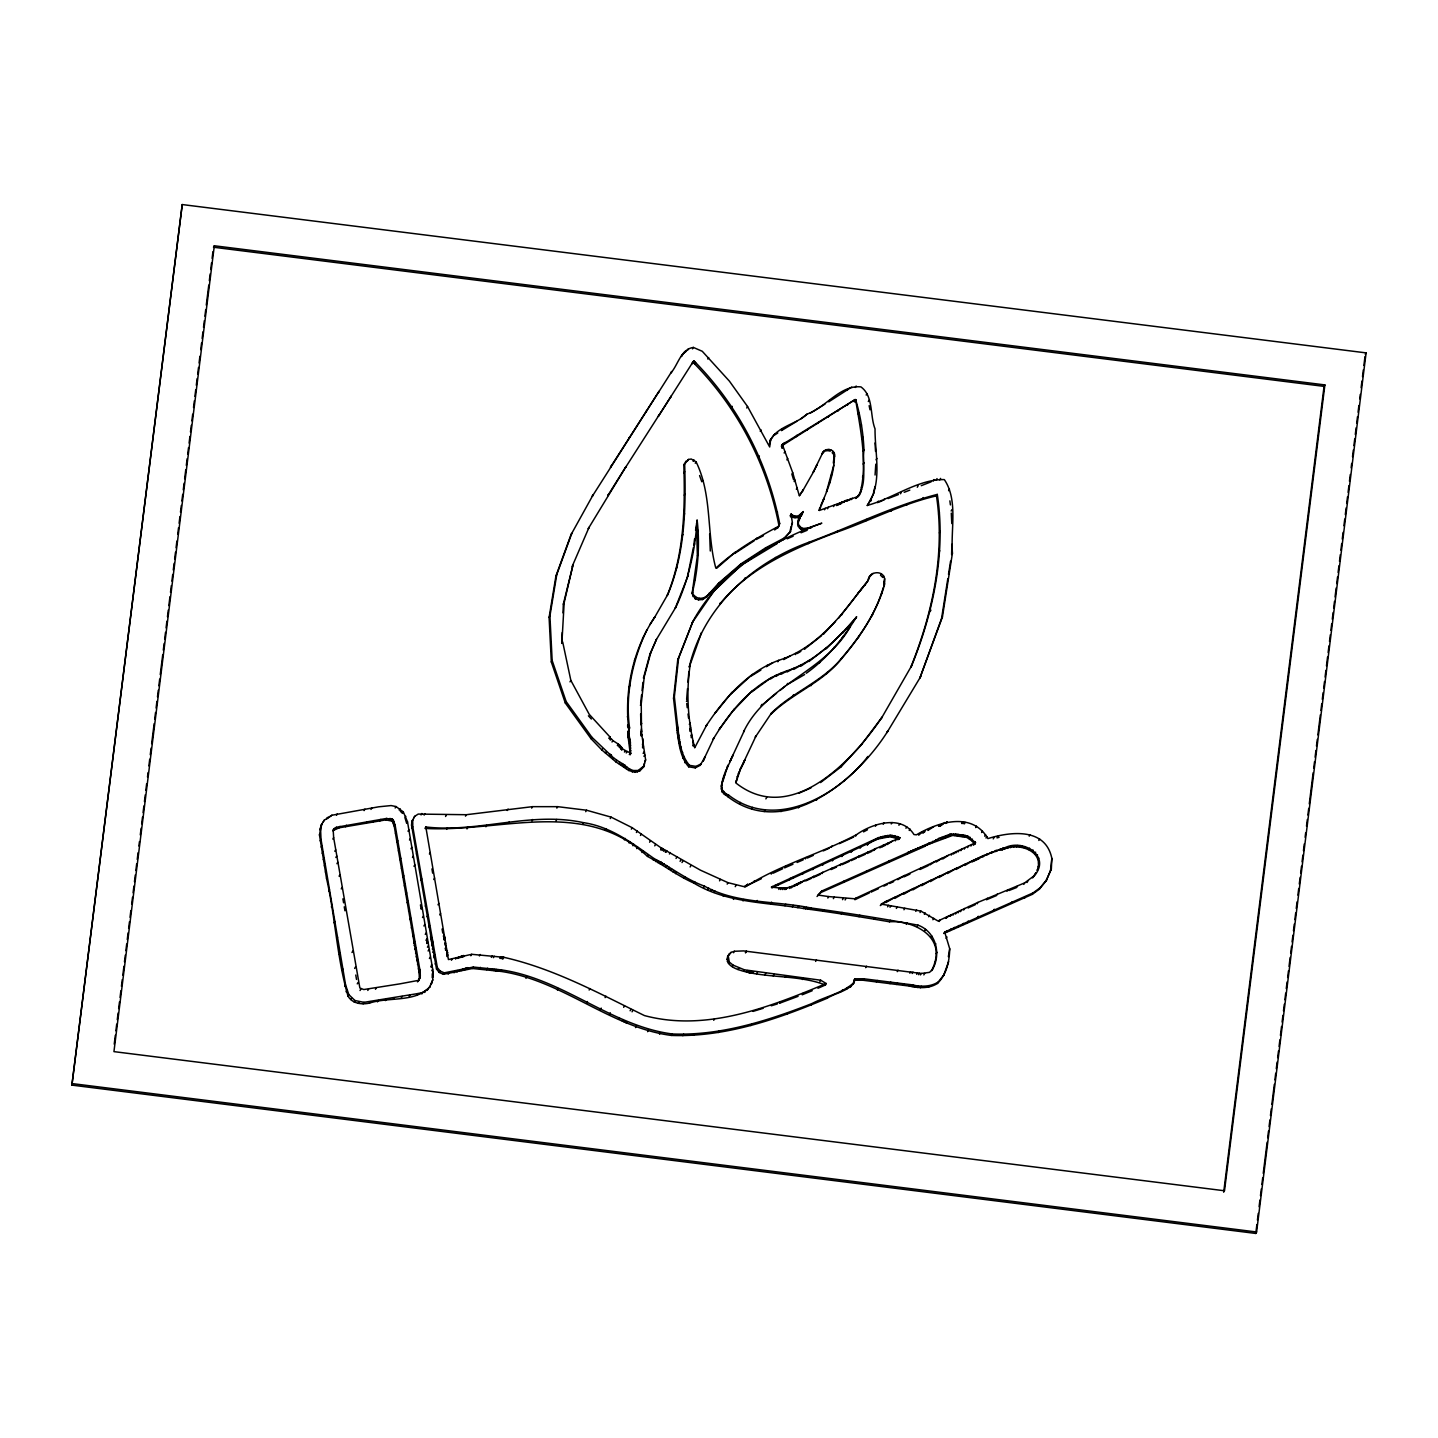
<?xml version="1.0" encoding="UTF-8"?>
<svg xmlns="http://www.w3.org/2000/svg" width="1438" height="1438" viewBox="0 0 1438 1438"><rect width="100%" height="100%" fill="white"/><g stroke="black" fill="none" stroke-linecap="round" stroke-linejoin="round"><path stroke-width="1.5" d="M683.823 464.995L684.65 463.539C686.052 507.524 685.045 552.839 667.987 594.11L667.16 595.566C684.218 554.277 685.207 508.98 683.823 464.995L688.389 459.459L691.283 459.028L696.064 461.796C712.493 495.319 706.346 533.372 715.836 568.154C734.459 550.88 756.442 538.1 778.695 526.236L779.666 523.504C767.838 463.018 738.719 406.702 695.597 362.574L693.799 360.92L693.08 361.801L658.298 416.409L671.276 396.043L670.432 397.499M703.775 759.983L702.948 761.421L705.105 756.873L700.126 765.358L695.255 767.856L688.694 766.814C679.311 756.064 678.466 740.3 676.687 726.478L673.541 698.293L677.747 659.79L692.882 621.45C719.827 571.587 770.139 542 821.817 523.18L808.21 527.962L807.383 529.418C798.108 533.714 794.585 519.945 801.703 514.84L800.876 516.296L803.321 511.569L798.126 516.17L793.92 515.972L791.062 514.157L792.392 522.821L790.541 531.467L783.422 539.484L764.89 549.244L740.318 565.206L718.335 584.152L706.543 597.094L702.517 599.556L698.562 599.808L695.255 598.783L692.109 593.588L697.376 555.841L696.513 523.45M692.109 593.588C698.167 569.825 699.947 544.373 697.106 519.891C695.273 549.891 688.712 579.568 676.004 606.908L675.177 608.364L688.46 574.751M629.538 727.682L628.622 732.841L630.383 742.188L630.383 754.734L627.795 734.297L629.538 727.682C624.991 694.896 632.594 659.629 646.956 629.79M937.288 494.402C946.096 552.48 933.424 611.815 911.674 665.686L910.829 667.142C932.597 613.271 945.251 553.936 936.462 495.858L937.288 494.402C893.124 505.781 851.763 526.524 808.983 542.252C752.469 562.528 703.02 607.249 689.215 667.232L701.42 632.882L700.594 634.338M951.884 544.301L951.614 554.583L952.441 553.127C950.518 529.705 958.265 499.921 944.317 479.591C917.857 479.142 892.998 498.519 867.168 505.457C883.004 483.905 874.771 453.671 875.041 428.866C869.774 415.672 873.711 396.187 860.931 386.894C840.313 384.719 825.574 407.709 807.131 414.072C796.418 424.731 772.386 427.248 769.384 444.414M884.658 578.777L883.795 585.805L884.658 578.777C883.184 570.023 869.595 571.192 868.318 579.46L869.99 575.973M562.258 632.504L561.863 643.415L564.163 602.702L572.971 565.026L563.337 604.158L562.995 612.894M944.101 933.37L1032.25 894.364L1039.261 889.259L1046.073 880.955L1050.513 870.511L1051.843 858.378C1045.516 827.461 1010.716 831.506 987.924 838.588C972.052 811.23 938.079 822.015 916.437 834.813L913.957 834.543C901.608 814.447 872.147 823.399 856.473 834.687C820.415 853.812 778.749 865.299 744.812 887.21M1046.073 880.955L1051.34 869.055L1051.843 858.378M321.016 825.34L324.179 820.253L331.908 815.238L378.697 806.808L391.1 805.568L395.989 806.538L403.323 811.913L407.511 821.853L432.694 969.23L432.766 979.871L429.333 987.726L430.16 986.27C416.103 1002.987 388.799 996.588 369.476 1003.095C361.783 1004.803 352.256 1003.634 348.032 996.121C336.869 958.014 335.378 917.12 326.516 878.348L319.452 834.903L321.842 823.884L319.721 829.744M427.23 990.369L428.075 988.913L422.7 992.49L417.991 993.55L363.976 1002.34L354.952 1000.524L348.859 994.665L345.587 984.958L321.016 839.397L320.548 828.288M860.805 492.299L859.96 493.755C868.121 463.288 860.122 428.039 855.628 399.638C860.535 415.942 863.267 432.892 863.968 449.914C861.811 465.265 868.3 486.763 855.682 498.465L859.726 494.402L858.899 495.858M628.712 729.138C624.254 690.995 632.936 649.275 654.811 617.046L649.922 624.577M875.077 475.025L875.796 464.186M1037.948 869.037L1037.122 870.493C1044.959 850.811 1018.05 842.129 1003.742 849.355L1004.569 847.899C1023.784 838.048 1053.281 857.066 1032.484 877.863L1036.025 872.722L1035.198 874.178M935.329 961.986L931.734 970.65C941.782 954.958 936.282 931.77 918.019 925.155C882.465 918.648 846.748 912.932 810.942 907.971C775.37 900.601 737.029 904.178 704.458 886.15C686.178 879.571 671.097 867.402 654.11 858.594C632.414 843.261 610.683 826.58 583.451 822.662C530.766 811.032 478.692 833.069 425.828 826.976L448.422 959.559L471.7 954.311L503.857 957.313C553.792 968.583 598.873 993.245 644.44 1015.57C706.22 1032.142 769.528 1007.139 826.221 983.538L820.685 980.213L744.417 969.823L733.074 965.132L729.264 962.022L728.203 955.713C723.368 966.839 740.552 970.542 748.569 972.501C773.914 977.876 801.523 975.665 825.394 984.994L826.221 983.538M686.645 699.299L687.508 688.604M688.011 682.187L688.874 671.51M838.534 618.268L867.743 581.06L858.612 592.438C837.959 620.605 813.135 649.527 778.677 660.33C747.293 672.031 724.177 698.544 706.166 725.866L707.011 724.41L694.698 747.814C687.867 721.085 686.052 693.116 690.042 665.776M948.343 956.665L949.709 948.756L944.676 932.04L1033.077 892.908L1040.087 887.803L1046.9 879.499M745.639 885.754L743.644 886.581L727.988 882.662L700.396 870.152L660.851 847.701L632.181 827.695L611.06 817.108L586.542 810.223L557.674 806.664L532.491 806.664L466.307 814.717L418.206 814.07L414.719 816.317L411.879 821.458L411.556 825.178L436.505 968.996L439.255 972.465L443.389 974.299L472.491 968.511L500.658 971.369C562.312 980.159 610.341 1027.541 671.42 1035.432C725.489 1037.337 777.85 1019.057 827.012 998.314C835.442 993.047 846.694 991.411 853.363 983.79L854.028 980.267L862.746 980.213L909.337 986.055C918.738 988.104 928.858 988.931 937.396 983.466C946.725 974.497 949.44 961.195 949.709 948.756M944.299 974.317L938.241 982.01C929.685 987.475 919.565 986.648 910.164 984.599L863.573 978.757L854.855 978.811L854.208 982.334C842.83 993.137 825.664 996.354 811.913 1003.58C767.479 1020.89 720.474 1035.899 672.247 1033.976C611.222 1026.013 563.103 978.757 501.485 969.913L473.336 967.055L444.234 972.843L440.082 971.01L437.332 967.54L412.76 826.652L412.724 820.002L411.879 821.458M333.904 828.701L332.735 830.697L339.152 827.803L385.779 819.894L392.25 821.152L394.246 826.257L419.267 972.663L419.393 978.739L418.027 981.435L420.22 977.283L420.094 971.207L395.073 824.801L393.077 819.696L386.606 818.438L336.33 827.281L333.221 830.445L333.652 837.617L359.86 988.014L363.778 989.542L399.872 983.862L418.296 980.41L420.22 977.283M700.126 765.358L700.971 763.902L696.082 766.4L689.521 765.358C680.138 754.608 679.293 738.844 677.514 725.022L674.368 696.837L678.574 658.334L692.882 621.45M833.339 463.072L834.382 453.581C832.44 447.721 823.579 448.404 821.925 454.156L823.525 451.586M820.792 505.403C828.198 489.226 834.957 471.574 834.382 453.581M640.647 703.218L641.582 694.842M642.049 690.671L642.984 682.313M611.276 465.876L610.449 467.332L659.125 391.226L592.294 496.29L593.121 494.834L570.958 534.828L555.931 576.009L549.1 617.423L551.329 661.983L565.314 703.02L591.09 738.755L601.893 750.007L615.877 761.87L628.783 770.498L635.039 772.314L639.838 770.822L643.595 766.993L645.626 759.893L641.528 732.895L641.24 703.847L644.278 676.669L650.749 652.744L656.483 639.281L649.922 654.2L643.451 678.125L644.278 676.669M641.546 732.823L640.701 734.351L641.528 728.904M694.572 538.908L693.817 545.397L694.662 543.941M71.9 1085.115L182.231 204.555L1366.1 352.885L1256.596 1231.989L1255.769 1233.445L71.9 1085.115L182.231 204.555M114.231 1044.168L115.328 1035.27M115.885 1030.812L116.712 1024.144M117.269 1019.686L118.114 1012.999M118.653 1008.559L119.498 1001.873M120.055 997.415L120.882 990.746M121.439 986.288L122.266 979.62M122.823 975.162L123.938 966.264M124.477 961.806L125.322 955.12M125.861 950.68L126.706 943.993M127.263 939.535L128.09 932.867M128.647 928.409L129.474 921.74M130.031 917.282L130.858 910.596M131.685 903.927L132.53 897.24M133.087 892.8L133.914 886.114M134.471 881.674L135.298 874.987M135.855 870.529L136.682 863.861M137.239 859.403L138.066 852.734M138.893 846.047L139.45 841.59M140.295 834.921L141.122 828.234M141.679 823.794L142.506 817.108M143.063 812.65L143.89 805.981M144.447 801.523L145.274 794.855M145.831 790.397L146.658 783.71M147.503 777.041L148.06 772.583M148.887 765.915L149.714 759.228M150.271 754.77L151.098 748.102M151.655 743.644L154.154 723.62M154.711 719.162L155.538 712.475M156.095 708.035L156.922 701.349M157.479 696.891L158.306 690.222M158.863 685.764L159.69 679.096M160.247 674.638L162.746 654.596M163.303 650.156L164.13 643.469M164.687 639.029L165.514 632.343M166.071 627.885L166.898 621.216M167.455 616.758L168.3 610.089M168.839 605.632L169.954 596.716M170.511 592.276L171.338 585.59M171.895 581.15L172.722 574.463M173.279 570.005L174.124 563.337M174.663 558.879L175.508 552.21M176.065 547.752L176.892 541.065M177.719 534.397L178.546 527.71M179.103 523.27L179.93 516.584M180.487 512.126L181.332 505.457M181.871 500.999L182.716 494.33M183.273 489.873L184.1 483.186M184.657 478.746L185.754 469.831M186.311 465.391L187.156 458.704M187.695 454.246L188.54 447.578M189.097 443.12L189.924 436.451M190.481 431.993L191.308 425.324M191.865 420.867L192.692 414.18M193.519 407.511L194.364 400.825M194.903 396.385L195.748 389.698M196.305 385.24L197.132 378.571M197.689 374.114L198.516 367.445M199.073 362.987L199.9 356.3M200.727 349.632L201.572 342.945M202.129 338.505L202.956 331.819M203.513 327.361L204.34 320.692M204.897 316.234L205.724 309.565M206.281 305.108L208.78 285.066M209.337 280.626L210.164 273.939M210.721 269.481L211.548 262.812M212.105 258.355L212.932 251.686M214.316 245.772L113.944 1051.627L1224.511 1190.772L1324.883 384.917L214.316 245.772L213.489 247.228L1324.056 386.373L1324.883 384.917M1223.684 1192.228L1324.056 386.373M1255.769 1233.445L1256.884 1224.547M1257.441 1220.089L1258.268 1213.42M1259.095 1206.734L1259.922 1200.065M1260.479 1195.607L1261.324 1188.938M1261.863 1184.481L1262.708 1177.812M1263.247 1173.354L1267.13 1142.203M1267.687 1137.746L1268.514 1131.077M1269.071 1126.619L1269.916 1119.95M1270.455 1115.493L1271.3 1108.824M1271.857 1104.366L1274.338 1084.342M1274.895 1079.884L1275.722 1073.215M1276.279 1068.758L1277.124 1062.071M1277.663 1057.631L1278.508 1050.944M1279.065 1046.505L1279.892 1039.818M1280.449 1035.378L1281.546 1026.462M1282.103 1022.023L1282.93 1015.336M1283.487 1010.896L1284.332 1004.209M1284.871 999.77L1285.716 993.083M1286.255 988.643L1287.1 981.956M1287.657 977.498L1288.484 970.83M1289.041 966.372L1290.138 957.474M1290.695 953.035L1291.54 946.348M1292.079 941.89L1292.924 935.221M1293.463 930.763L1294.308 924.095M1294.865 919.637L1295.692 912.968M1296.249 908.51L1297.076 901.842M1297.903 895.155L1298.73 888.486M1299.287 884.028L1300.132 877.36M1300.671 872.902L1301.516 866.233M1302.073 861.775L1302.9 855.107M1303.457 850.649L1304.284 843.98M1305.111 837.293L1305.668 832.836M1306.495 826.167L1307.34 819.498M1307.879 815.04L1308.724 808.372M1309.281 803.914L1313.146 772.745M1313.703 768.305L1314.548 761.619M1315.087 757.179L1315.932 750.492M1316.471 746.052L1317.316 739.366M1317.873 734.926L1320.354 714.884M1320.911 710.444L1321.756 703.757M1322.295 699.317L1323.14 692.631M1323.679 688.173L1324.524 681.504M1325.081 677.046L1325.908 670.378M1326.465 665.92L1327.562 657.022M1328.119 652.564L1328.946 645.896M1329.503 641.438L1330.348 634.769M1330.887 630.311L1331.732 623.643M1332.289 619.185L1333.116 612.516M1333.673 608.058L1334.5 601.39M1335.057 596.932L1336.154 588.034M1336.711 583.576L1337.556 576.908M1338.095 572.45L1338.94 565.781M1339.497 561.323L1340.324 554.655M1340.881 550.197L1341.708 543.51M1342.265 539.07L1343.092 532.384M1343.919 525.715L1344.764 519.028M1345.303 514.588L1346.148 507.902M1346.687 503.462L1347.532 496.775M1348.089 492.335L1348.916 485.649M1349.473 481.209L1350.3 474.522M1351.127 467.853L1351.684 463.396M1352.511 456.727L1353.356 450.04M1353.895 445.6L1354.74 438.914M1355.297 434.474L1356.124 427.787M1356.681 423.329L1357.508 416.661M1358.065 412.203L1358.892 405.534M1359.719 398.847L1360.276 394.407M1361.103 387.721L1361.948 381.052M1362.505 376.594L1363.332 369.926M1363.889 365.468L1364.986 356.57M770.75 438.932L769.69 446.984L747.544 406.523L729.426 381.16L702.265 351.285L693.35 347.421C680.821 349.308 678.089 364.731 670.917 372.945L671.762 371.489L658.298 392.682M797.605 524.115L800.175 517.572L799.348 519.028M952.441 553.127L942.429 616.974L919.907 678.017L941.584 618.43L947.804 578.795M948.505 574.391L950.572 561.179M644.422 765.537L638.22 770.48L633.08 770.534L629.628 769.042L613.559 757.862L591.917 737.299L566.141 701.564L552.156 660.527L549.927 615.967L556.776 574.553L571.785 533.372L570.958 534.828M873.531 492.245L875.059 486.565M934.502 963.442C944.083 935.725 912.788 920.122 889.457 921.776C860.859 916.869 832.189 912.303 803.411 908.492C766.256 902.147 727.071 903.244 693.853 883.076C677.424 875.796 663.242 864.849 647.495 856.401C584.547 797.425 500.136 832.62 424.983 828.432L425.828 826.976M827.281 490.358L826.455 491.814L833.788 465.193M687.634 576.207L693.386 547.59M643.595 766.993L644.386 763.219M789.714 532.923L791.098 526.434M920.733 676.561L886.922 732.625L887.767 731.169C855.52 782.685 779.63 844.304 722.146 791.907C719.665 780.726 726.891 769.15 731.241 759.102M721.049 786.155L728.131 765.088L727.304 766.544M820.541 782.578L840.96 766.921L861.146 745.082L882.087 717.131C852.572 760.972 790.864 826.508 735.825 782.919L740.624 768.611L737.083 777.347L737.91 775.891M884.622 584.349C877.018 611.941 860.517 635.973 842.183 657.543C822.949 681.504 793.129 691.714 771.577 712.924L770.75 714.38C792.284 693.17 822.123 682.96 841.338 658.999C859.277 637.861 875.526 614.457 883.274 587.549M818.977 510.382L819.948 507.308M943.472 975.773L948.631 961.663M775.388 528.447L774.561 529.903L777.868 527.692L779.666 523.504M867.402 505.529L873.998 492.892M704.135 758.707L713.985 737.892L713.14 739.348C730.558 710.138 754.573 681.594 787.808 670.575C815.975 660.869 837.725 638.849 856.671 616.704C843.369 638.274 827.03 658.442 806.287 673.254M572.144 566.482L589.077 527.279L588.232 528.735L626.033 466.523L607.681 495.786L608.508 494.33M743.482 762.751L744.866 760.001L739.797 770.067M742.08 765.879L741.037 767.982L744.309 761.295M730.612 760.127L744.417 730.396L743.572 731.852C766.22 683.985 825.088 672.463 850.415 626.339L849.57 627.795M730.414 760.558L729.821 761.745L732.985 755.202L731.115 758.994M744.021 761.457L756.118 735.735L755.274 737.191L771.577 712.924M822.752 452.7L813.243 472.293L817.305 464.312L816.478 465.768M866.898 582.516L869.163 578.004M782.452 444.342L781.445 446.05L855.322 399.476L782.326 444.504L792.715 472.689L799.294 495.715L803.393 489.657L799.492 495.661M814.088 470.855L802.566 491.113M655.656 640.737L676.004 606.908M323.352 821.709L324.179 820.253M327.54 817.377L326.696 818.833L331.908 815.238M319.452 834.903L320.297 833.447M320.189 840.853L321.016 839.397M336.492 815.31L337.319 813.854M321.195 847.108L322.022 845.652M333.76 829.582L334.605 828.126M335.503 828.737L336.33 827.281M322.238 853.363L323.065 851.907M332.825 839.073L333.652 837.617M339.152 827.803L339.979 826.347M323.298 859.6L324.125 858.162M345.533 826.706L346.378 825.25M324.377 865.856L325.204 864.4M334.82 851.26L335.647 849.804M325.437 872.093L326.282 870.637M335.881 857.479L336.708 856.023M364.084 810.619L364.91 809.163M326.516 878.348L327.343 876.892M336.941 863.699L337.768 862.243M370.968 809.432L371.813 807.976M366.223 823.183L367.067 821.727M328.655 891.021L329.482 889.565M339.08 876.209L339.925 874.771M373.125 822.015L373.97 820.559M341.237 888.918L342.064 887.462M379.974 820.846L380.818 819.39M331.351 906.929L332.178 905.473M385.779 819.894L386.606 818.438M395.162 807.994L395.989 806.538M389.195 819.804L390.022 818.348M390.884 820.145L391.711 818.689M391.603 820.523L392.448 819.067M334.029 922.819L334.874 921.363M392.25 821.152L393.077 819.696M399.225 810.115L400.052 808.659M393.185 822.824L394.012 821.368M394.246 826.257L395.073 824.801M403.323 811.913L402.496 813.369L400.321 811.212M395.45 833.375L396.295 831.919M405.804 816.317L404.977 817.773L406.666 823.309L407.511 821.853M336.726 938.726L337.553 937.27M396.924 842.129L397.751 840.673M628.783 438.59L629.61 437.134M413.892 817.773L414.719 816.317M645.734 412.239L646.561 410.783M408.033 831.254L408.859 829.798M411.556 825.178L412.382 823.722M398.416 850.901L399.243 849.445M339.404 954.616L340.231 953.16M411.933 828.108L412.76 826.652M555.931 576.009L556.776 574.553M682.151 355.078L681.324 356.534L684.919 351.501M421.046 814.933L421.891 813.477M687.724 350.099L688.568 348.643M409.506 840.026L410.333 838.57M424.12 815.094L424.965 813.638M399.908 859.672L400.753 858.216M692.505 348.877L693.35 347.421M410.98 848.779L411.825 847.324M351.986 952.513L352.813 951.057M342.082 970.524L342.909 969.068M401.418 868.426L402.245 866.97M693.799 360.92L691.804 363.922L692.972 362.376L694.752 364.03C737.892 408.158 767.011 464.474 778.839 524.96M693.458 362.789L694.284 361.333M549.1 617.423L549.927 615.967M694.051 363.347L694.878 361.891M412.49 857.533L413.317 856.077M694.752 364.03L695.597 362.574M402.91 877.162L403.736 875.706M416.427 853.992L417.254 852.536M354.665 968.421L355.492 966.965M344.743 986.414L345.587 984.958M563.337 604.158L564.163 602.702M413.982 866.287L414.809 864.831M404.366 885.898L405.21 884.442M445.564 816.496L446.391 815.04M346.055 991.753L346.882 990.297M707.838 359.051L708.664 357.595M405.768 894.31L406.612 892.854M348.032 996.121L348.859 994.665M429.405 853.992L430.25 852.536M357.253 983.862L358.08 982.406M446.625 829.331L447.452 827.875M350.71 999.536L351.555 998.08M407.17 902.722L407.997 901.267M420.885 880.236L421.711 878.78M360.021 990.53L360.848 989.074M354.125 1001.98L354.952 1000.524M408.554 911.153L409.381 909.697M551.329 661.983L552.156 660.527M358.26 1003.4L359.087 1001.944M465.481 816.173L466.307 814.717M367.804 990.458L368.631 989.002M409.938 919.583L410.765 918.127M433.755 879.535L434.582 878.079M363.131 1003.796L363.976 1002.34M421.963 907.648L421.136 909.104L420.453 904.879M375.462 989.29L376.289 987.834M466.991 828.917L467.817 827.461M411.304 928.013L412.131 926.557M369.476 1003.095L370.303 1001.639M425.253 906.21L426.079 904.754M422.52 917.534L423.347 916.078M412.688 936.462L413.515 935.006M377.439 1001.891L378.266 1000.435M685.207 462.551L686.052 461.095M427.014 916.743L427.841 915.287M687.544 460.915L688.389 459.459M413.713 942.663L414.539 941.207L413.731 942.717M423.904 925.964L424.731 924.526M683.805 473.102L684.65 471.646M414.234 945.629L415.061 944.173M437.997 904.808L438.824 903.352M385.402 1000.596L386.229 999.14M693.152 461.328L693.979 459.872M414.881 949.404L415.726 947.948M428.722 926.845L429.549 925.389M485.918 826.76L486.745 825.304M425.271 934.412L426.115 932.956M570.005 681.846L570.85 680.408L562.689 641.959M415.546 953.16L416.373 951.704M695.237 463.252L696.064 461.796M439.704 914.892L440.531 913.436M416.193 956.935L417.02 955.479M426.205 940.093L427.05 938.637L426.313 940.542M427.158 939.212L426.798 943.472L427.625 942.016M393.347 999.266L394.174 997.81M731.349 407.799L732.176 406.343M416.858 960.692L417.685 959.236M430.429 936.929L431.256 935.473M430.753 938.726L431.58 937.27M565.314 703.02L566.141 701.564M684.29 495.229L685.117 493.773M417.505 964.449L418.332 962.993M431.076 940.11L431.903 938.655M427.446 947.229L428.29 945.773M431.4 941.441L432.227 939.985M431.526 941.926L432.353 940.47M431.634 942.375L432.478 940.919M431.742 942.807L432.586 941.351M507.237 810.493L508.063 809.037M431.867 943.777L432.712 942.321M401.292 997.864L402.119 996.408M428.111 950.985L428.937 949.529M418.314 969.05L419.141 967.594M431.975 944.838L432.802 943.382M432.065 945.952L432.892 944.496M418.817 970.65L419.644 969.194M419.069 971.657L419.896 970.201M432.335 949.008L433.162 947.552M419.267 972.663L420.094 971.207M419.411 973.778L420.238 972.322M419.501 974.982L420.327 973.526M429.423 958.517L430.25 957.061M432.91 952.441L433.737 950.985M702.607 480.274L701.78 481.73L699.587 475.565M419.554 976.294L420.381 974.838M419.554 977.139L420.399 975.683M443.317 936.192L444.144 934.736M409.219 996.444L410.046 994.988M417.469 981.866L418.44 980.339M683.787 515.199L684.632 513.743M418.566 980.752L419.411 979.296M444.378 935.761L444.126 939.517L444.953 938.061M508.495 823.255L509.34 821.799M443.821 938.313L444.648 936.857M746.717 407.979L747.544 406.523M434.06 956.018L434.905 954.562M443.983 938.924L444.809 937.468M434.222 956.899L435.049 955.443M434.258 957.564L435.085 956.108M444.324 940.308L445.151 938.852M434.348 958.265L435.175 956.809M431.562 964.574L431.094 967.181L431.921 965.725M444.719 943.508L445.546 942.052M444.827 944.928L445.654 943.472M417.146 995.006L417.991 993.55M435.121 964.107L435.948 962.651M445.816 945.395L445.582 950.284L446.427 948.828M431.867 970.668L432.694 969.23M445.223 948.667L446.05 947.211M432.928 970.992L432.317 977.786L433.162 976.33M682.097 535.889L682.924 534.433M432.245 974.227L433.072 972.771M421.855 993.946L422.7 992.49M432.317 976.007L433.144 974.551M436.505 968.996L437.332 967.54M447.326 950.554L447.056 956.558L447.901 954.778M424.731 992.472L425.558 991.034M447.02 954.005L447.847 952.549M432.766 979.871L430.915 984.67L431.76 983.215M531.665 808.12L532.491 806.664M439.255 972.465L440.082 971.01M696.765 524.385L695.561 530.263L696.387 528.807M443.389 974.299L444.234 972.843M451.424 960.26L452.251 958.804M531.952 820.918L532.797 819.462M676.381 568.459L677.226 567.003M697.466 531.898L698.311 530.442M455.576 959.074L456.403 957.618M448.207 974.173L449.033 972.717M458.596 956.935L457.751 958.391L459.028 957.996M760.253 431.346L761.079 429.89M460.07 957.672L460.897 956.216M642.516 638.544L643.343 637.088M461.113 957.366L461.94 955.91M461.364 957.277L462.263 955.803M461.814 957.151L462.659 955.695M463.701 955.407L462.874 956.863L463.827 956.594M454.066 972.807L454.893 971.351M634.446 660.419L635.272 658.964M457.014 971.998L457.859 970.542M591.09 738.755L591.917 737.299M459.351 971.297L460.178 969.841M697.376 555.841L698.203 554.385M461.652 970.596L462.479 969.14M462.82 970.237L463.665 968.781M470.855 955.749L471.7 954.311M463.827 969.931L464.654 968.475M464.816 969.625L465.642 968.169M556.848 808.12L557.674 806.664M465.337 969.464L466.164 968.026M466.218 969.23L467.044 967.774M758.563 457.464L759.39 456.008M466.829 969.05L467.674 967.594M629.125 686.897L629.952 685.441M769.923 440.388L774.938 433.881M649.922 654.2L650.749 652.744M555.913 820.9L556.74 819.444M479.411 955.946L480.238 954.49M472.491 968.511L473.336 967.055M694.554 580.179L695.381 578.723M782.308 429.153L781.481 430.609L796.76 421.334M601.893 750.007L602.72 748.569M608.993 738.287L609.82 736.831L589.238 714.344L570.85 680.408M609.46 738.79L609.82 736.831M479.501 968.799L480.328 967.343M610.341 740.103L610.287 737.335M693.026 596.59L692.936 592.132M605.47 753.135L606.297 751.679M612.013 742.008L612.84 740.552L611.168 738.647M781.481 446.427L783.045 443.821M627.327 716.897L628.154 715.441M782.38 445.277L782.074 448.225L782.901 446.769M782.703 444.899L783.548 443.443M695.255 598.783L696.1 597.327L693.871 595.134M781.661 447.128L782.488 445.672M783.386 444.45L784.213 442.994M781.823 447.613L782.667 446.157M784.231 443.911L785.076 442.455M491.347 957.384L492.191 955.928M493.378 957.654L494.205 956.198M486.727 969.661L487.554 968.205M609.173 755.525L610 754.069M698.562 599.808L699.389 598.352L703.344 598.1L707.37 595.638L719.162 582.696L741.145 563.75L765.735 547.788L784.249 538.028L790.541 531.467M610.215 756.19L611.042 754.734M627.507 725.992L628.334 724.536M610.485 756.514L611.312 755.058M610.683 756.765L611.527 755.31M618.196 744.039L617.369 745.495L618.34 744.111L612.84 740.552M784.141 452.988L784.968 451.532M627.849 727.233L628.676 725.777M640.413 705.303L641.24 703.847M489.801 970.093L490.646 968.637M807.131 414.072L800.571 419.015M618.052 745.909L618.34 744.111M628.442 728.383L629.269 726.927M702.517 599.556L703.344 598.1M628.568 729.947L629.395 728.491M796.023 436.775L796.85 435.319M619.131 746.897L619.958 745.441L618.879 744.453M628.37 730.846L629.197 729.39M491.922 970.38L492.749 968.924M628.1 731.96L629.035 730.037M612.732 759.318L613.559 757.862M619.472 747.311L619.958 745.441M627.885 732.967L628.819 730.971M627.795 733.632L628.64 732.176M499.885 958.409L500.712 956.953M627.795 734.297L628.622 732.841M620.191 748.173L621.018 746.717M627.831 734.89L628.676 733.434M706.543 597.094L707.37 595.638M500.604 958.481L501.431 957.025M627.903 735.555L628.694 733.757M627.921 735.932L628.748 734.476M708.431 594.685L709.401 593.013M494.043 970.65L494.87 969.194M620.785 748.874L621.611 747.418L620.317 745.855M501.556 958.589L502.383 957.133M620.964 749.108L621.611 747.418M627.993 736.633L628.819 735.178M585.715 811.679L586.542 810.223M628.154 737.335L628.981 735.879M786.892 459.872L787.736 458.416M502.329 958.661L503.39 957.241M628.388 738.018L629.215 736.562M495.661 970.83L496.505 969.374M502.797 958.733L503.624 957.277M621.773 750.241L621.791 747.652M503.03 958.769L503.857 957.313M716.645 568.28L735.429 552.048M615.877 761.87L616.722 760.414M497.171 970.992L497.997 969.536M692.055 622.906L715.297 589.095M718.335 584.152L719.162 582.696M629.161 740.696L629.988 739.24M807.203 429.98L808.048 428.524M498.68 971.153L499.507 969.697M582.624 824.118L583.451 822.662M499.274 971.225L500.118 969.769M624.452 752.038L625.278 750.582L631.228 753.278M629.556 743.644L630.383 742.188M500.065 971.297L500.891 969.841M641.743 723.35L640.917 724.806L640.647 713.967M677.747 659.79L678.574 658.334M500.658 971.369L501.485 969.913M619.095 763.668L619.922 762.23M626.231 752.937L627.058 751.481M629.736 746.897L630.581 745.441M621.144 764.71L621.971 763.254M629.862 749.486L630.689 748.03M829.546 400.357L828.719 401.813L851.727 387.038M630.06 752.056L630.887 750.6M641.114 732.499L641.959 731.043M622.582 765.501L623.409 764.045M817.863 423.491L818.707 422.035M629.323 754.626L630.15 753.17M623.697 766.328L624.523 764.872M642.049 734.602L641.222 736.058L640.701 734.351M624.056 766.724L624.901 765.268M624.236 766.885L625.063 765.429M624.523 767.155L625.242 765.609M792.715 472.689L791.871 474.145L793.578 479.699M624.811 767.425L625.512 765.861M740.318 565.206L741.145 563.75M756.873 538.082L756.029 539.538L763.452 535.691M642.894 738.826L642.606 747.886L643.433 746.43M720.456 602.828L719.629 604.284C749.432 567.399 793.758 548.471 836.97 532.114C870.26 520.502 902.039 503.803 936.462 495.858M626.105 768.557L626.932 767.101M744.273 562.438L714.47 590.551M828.072 417.236L828.899 415.78M642.444 744.345L643.271 742.889M628.783 770.498L629.628 769.042M794.153 481.568L794.98 480.112M776.682 513.636L777.509 512.18M847.126 390.399L847.971 388.943M673.541 698.293L674.368 696.837M837.869 411.214L838.696 409.758M632.253 771.99L633.08 770.534M643.163 753.422L643.99 751.966M744.237 579.37L745.064 577.914M643.954 756.352L644.781 754.896M796.346 489.226L797.173 487.77M635.039 772.314L635.866 770.858M855.34 387.469L856.167 386.013M610.233 818.564L611.06 817.108M637.394 771.936L638.22 770.48M764.89 549.244L765.735 547.788M847.324 405.354L848.15 403.898M605.146 830.355L605.991 828.899M777.868 527.692L778.695 526.236M644.799 761.349L645.626 759.893M639.838 770.822L640.665 769.366M822.698 453.042L824.495 450.687M825.61 450.004L823.668 452.143M853.561 401.49L854.783 399.782M826.023 451.029L826.85 449.573M854.927 401.454L855.628 399.638M855.053 401.849L855.808 400.177M525.931 978.307L526.775 976.851M791.313 515.343L790.487 516.799L791.062 514.157M827.335 450.849L828.162 449.393M855.107 402.065L855.88 400.393M790.235 515.613L791.349 514.085M828.683 450.939L829.51 449.483M803.213 512.09L797.299 517.626L793.075 517.428L791.673 516.655L792.5 515.199M686.465 701.438L687.292 699.982M829.996 451.334L830.822 449.878M793.075 517.428L793.92 515.972M779.234 542.306L780.061 540.85M791.565 524.277L792.392 522.821M794.998 517.878L795.825 516.422M832.171 452.826L832.997 451.37M676.687 726.478L677.514 725.022M783.422 539.484L784.249 538.028M866.179 395.055L867.006 393.599M832.979 453.851L833.806 452.395M676.974 728.491L677.801 727.035M797.299 517.626L798.126 516.17M774.974 558.861L775.801 557.405M677.172 730.594L677.999 729.138M799.348 516.566L800.175 515.11M833.878 456.331L834.723 454.875M858.288 414.198L859.115 412.742M800.714 515.181L802.44 512.647M833.932 457.697L834.759 456.241M677.316 732.481L678.161 731.025M798 521.599L798.827 520.143M677.406 733.632L678.251 732.176M677.514 734.764L678.341 733.308M868.3 401.579L869.127 400.124M677.64 735.932L678.43 734.207M677.675 736.202L678.52 734.746M677.855 736.921L678.682 735.465M798.234 526.578L798.432 522.659M678.305 738.862L679.131 737.406M799.528 528.393L800.355 526.937L799.061 525.122M678.736 740.804L679.581 739.348M831.326 475.313L832.153 473.857M689.323 724.375L690.15 722.919M800.804 529.346L801.631 527.89L800.355 526.937M624.362 839.864L625.188 838.408M679.365 743.536L680.192 742.08M860.679 426.421L861.506 424.965M631.354 829.151L632.181 827.695M690.51 725.435L690.078 731.403L690.923 729.947M802.26 529.975L803.087 528.519L808.21 527.962M829.133 483.707L829.978 482.251M689.916 729.354L690.761 727.898M803.572 530.191L804.417 528.735M804.561 530.191L805.388 528.735M680.534 748.641L681.36 747.185M805.532 530.029L806.359 528.573M823.363 499.687L824.19 498.231L819.336 510.472L856.527 497.009M629.089 843.028L629.934 841.572M690.761 735.896L691.588 734.441M636.423 832.512L637.25 831.056M681.792 753.782L682.637 752.326M691.157 737.658L692.002 736.202M810.78 528.213L811.607 526.757M862.297 438.806L863.124 437.35M682.852 757.718L683.661 756.208M632.918 845.76L633.745 844.304M824.513 509.807L825.34 508.351M683.05 758.419L683.877 756.963M693.134 741.253L693.08 745.98L693.907 744.524M640.503 835.46L641.33 834.004M827.533 508.746L828.36 507.29M808.156 543.708L808.983 542.252M684.794 762.697L685.638 761.241M863.124 451.352L863.968 449.914M636.782 848.636L637.609 847.18M714.848 713.464L715.675 712.008M557.405 989.991L558.232 988.535M833.555 506.589L834.382 505.133M837.383 504.055L836.557 505.511L837.995 504.99M688.694 766.814L689.521 765.358M838.678 504.72L839.504 503.264M716.214 711.81L732.05 692.235M839.361 504.414L840.187 502.958M840.888 502.653L840.062 504.109L843.063 501.646M863.195 464.132L864.022 462.676M840.781 503.785L841.607 502.329M641.995 852.518L642.822 851.062M841.5 503.444L842.326 501.988M649.599 842.219L650.425 840.763M844.448 500.981L843.621 502.437L845.886 500.334M847.377 499.687L846.551 501.143L848.096 500.55M695.255 767.856L696.082 766.4M862.476 477.128L863.303 475.672M849.714 500.011L850.541 498.555M720.096 727.916L719.27 729.372L734.62 708.628M647.495 856.401L648.322 854.945M851.368 499.579L852.195 498.123M731.223 693.691L752.434 674.332M654.739 845.85L655.584 844.394M876.066 459.854L876.91 458.398M861.398 487.356L862.225 485.9M836.97 532.114L837.797 530.658M860.769 490.951L861.614 489.495M857.497 497.386L858.324 495.93M653.265 860.05L654.11 858.594M660.635 849.516L661.462 848.061M660.833 849.642L661.66 848.186M661.031 849.768L661.857 848.312M733.775 710.084L752.541 690.492M767.245 665.237L766.4 666.693L772.943 662.612M655.818 861.614L656.645 860.158M662.199 850.505L663.026 849.067M663.691 851.26L664.518 849.804M657.993 862.728L658.82 861.272M665.273 851.979L666.1 850.523M665.578 852.105L666.405 850.649M665.902 852.249L666.926 850.883M660.078 863.681L660.905 862.225M660.437 863.825L661.264 862.369M660.725 863.968L661.57 862.512M589.131 990.027L589.957 988.571M660.923 864.04L661.75 862.584M777.85 661.786L778.677 660.33M870.583 501.341L871.41 499.885M669.407 854.01L670.252 852.554M663.26 865.245L664.086 863.789M751.715 691.948L771.505 677.442M586.632 1002.987L587.459 1001.531M784.555 658.119L783.728 659.575L790.558 655.764M665.884 866.934L666.711 865.478M770.678 678.898L776.646 674.961M865.82 520.844L866.647 519.406M761.942 704.386L761.115 705.842L776.538 693.242M878.33 501.161L877.486 502.617L882.249 500.784M668.526 868.822L669.353 867.366M676.04 858.468L676.867 857.012M725.507 771.397L726.334 769.941M775.819 676.417L782.038 672.75M724.159 775.945L724.986 774.489M670.809 870.475L671.636 869.019M723.44 778.407L724.267 776.951M722.685 780.78L723.512 779.324M721.822 783.081L722.667 781.625M795.448 654.596L796.275 653.14M883.831 500.172L884.676 498.716M781.211 674.206L787.808 670.575M673.11 872.075L673.937 870.619M680.084 861.344L680.911 859.888M721.157 789.156L721.894 784.699M675.554 873.621L676.381 872.165M722.146 791.907L722.002 787.7M605.092 997.63L605.937 996.175M682.007 862.566L682.834 861.11M805.28 647.711L804.453 649.167L821.637 635.596M786.981 672.031L794.603 667.933M600.347 1009.566L601.192 1008.11M723.53 793.83L724.375 792.374L722.972 790.451M786.82 684.848L787.647 683.392M742.35 765.25L743.752 762.553M725.399 795.376L726.226 793.92L724.375 792.374M738.305 773.554L739.132 772.098M793.776 669.389L801.397 664.913M737.065 778.875L735.627 782.344L736.472 780.888M900.476 493.755L901.302 492.299M727.88 796.652L728.724 795.196C775.082 831.002 836.952 796.239 867.959 756.442L867.114 757.898M891.111 511.101L891.937 509.645M690.132 866.97L690.959 865.514M824.19 632.792L823.345 634.248L835.496 621.468M684.093 878.259L684.919 876.803M800.571 666.369L809.702 660.132M609.514 1014.275L610.341 1012.819M792.751 696.208L793.578 694.752M841.572 615.069L842.398 613.613M906.677 505.098L907.504 503.642M917.282 487.248L918.109 485.792M808.857 661.588L826.94 647.424M857.785 593.894L858.612 592.438M859.241 591.971L860.068 590.515M860.751 590.173L861.578 588.717M693.853 883.076L694.698 881.62M819.552 662.846L820.379 661.39M862.243 588.43L863.088 586.974M739.581 803.896L740.408 802.44M623.661 1007.301L624.505 1005.845M864.813 585.446L865.64 583.99M869.145 577.429L871.284 574.445M618.556 1019.093L619.383 1017.637M873.01 573.403L870.457 575.901M810.96 685.728L811.787 684.272M833.393 648.628L834.22 647.172M826.113 648.88L843.405 631.767M622.33 1021.106L623.157 1019.65M842.291 637.699L843.117 636.243M630.114 1010.77L630.958 1009.314M922.387 499.004L923.214 497.548M624.272 1022.166L625.099 1020.71M933.172 481.011L933.999 479.555M881.368 573.744L880.523 575.2L882.806 577.465L883.633 576.009M632.055 1011.813L632.9 1010.357M936.228 480.058L937.055 478.602M626.231 1023.209L627.058 1021.753M703.613 887.606L704.458 886.15M826.724 673.613L827.569 672.157M751.661 808.857L752.505 807.401M939.769 479.843L940.596 478.387M707.856 889.547L708.7 888.091M883.885 582.642L884.712 581.186M883.849 583.972L884.676 582.534M841.338 658.999L842.183 657.543M883.885 584.889L884.712 583.433M710.965 890.985L711.81 889.529M881.17 594.505L881.997 593.049M765.879 798.881L766.724 797.425M635.506 1027.595L636.333 1026.139M858.252 637.735L859.079 636.279M719.539 880.847L720.366 879.391M714.075 892.423L714.902 890.967M871.877 615.931L872.704 614.475M764.207 811.571L765.034 810.115M948.595 490.718L949.44 489.262M727.161 884.118L727.988 882.662M938.583 514.085L939.409 512.629M723.296 896.341L724.123 894.885M647.585 1031.675L648.412 1030.219M735.231 886.671L736.058 885.215M951.183 511.011L952.01 509.555M939.409 532.905L940.236 531.449M781.014 811.661L781.841 810.205M733.398 899.397L734.225 897.941M659.539 1034.174L660.384 1032.718M746.592 884.747L745.765 886.203L761.421 878.654M746.933 885.413L747.76 883.957M938.924 552.21L939.751 550.754M743.015 900.907L743.841 899.451M753.62 882.285L754.447 880.829M798.432 807.904L799.258 806.448M671.42 1035.432L672.247 1033.976M771.181 874.106L772.008 872.65M756.37 901.878L757.197 900.44M816.407 800.283L817.251 798.827M731.025 952.405L728.491 955.263L731.025 952.405L734.405 951.273L743.554 950.913L921.219 973.472L929.577 972.358L932.561 969.194M682.852 1035.684L683.679 1034.228M726.981 959.38L727.808 957.924M727.34 961.555L728.185 960.099M733.56 952.729L734.405 951.273M728.437 963.478L729.264 962.022M772.709 886.455L771.864 887.911L877.755 839.055L889.96 836.682L899.11 839.109M840.96 766.921L841.787 765.465M930.098 611.581L930.925 610.125M785.543 866.341L784.627 867.833L792.931 864.256M774.417 886.725L775.244 885.269M777.706 885.197L778.533 883.741M732.248 966.588L733.074 965.132M693.529 1035.27L694.374 1033.814M861.146 745.082L861.973 743.626M770.732 903.603L771.559 902.147M778.803 889.439L779.648 887.983L786.406 888.037L791.583 886.455L899.99 837.743L890.805 835.244L878.6 837.599L771.343 887.102L779.648 887.983M780.6 889.511L781.427 888.055M745.369 952.675L746.196 951.219M745.693 952.711L746.538 951.255M782.38 889.565L783.207 888.109M844.178 781.265L845.023 779.809M737.964 969.536L738.808 968.08M789.444 879.732L790.289 878.276M784.159 889.547L784.986 888.091M786.406 888.037L785.579 889.493L787.593 887.821M792.644 878.348L793.488 876.892M941.584 618.43L942.429 616.974M805.28 858.935L806.125 857.479M713.715 1020.297L714.542 1018.841M789.372 888.468L790.199 887.012M791.583 886.455L790.756 887.911L792.194 887.264M743.59 971.279L744.417 969.823M794.477 885.125L793.632 886.581L796.976 883.885M795.106 885.862L795.933 884.406M746.502 971.998L747.329 970.542M802.746 874.016L803.572 872.56M784.968 905.706L785.813 904.25M797.551 883.597L796.724 885.053L799.87 882.483M747.221 972.16L748.048 970.704M797.299 884.765L798.126 883.309M747.94 972.34L748.767 970.884M797.874 884.496L798.701 883.04M798.45 884.208L799.294 882.752M748.335 972.448L749.414 971.045M748.803 972.537L749.647 971.081M800.445 882.195L799.618 883.651L804.687 880.29M749.162 972.609L750.007 971.153M800.211 883.381L801.038 881.925M749.522 972.699L750.348 971.243M750.169 972.825L750.996 971.369M751.157 973.041L751.984 971.585M718.245 1032.556L719.072 1031.1M752.236 973.22L753.063 971.764M752.829 973.292L753.656 971.854M812.758 869.648L813.584 868.192M792.32 906.839L793.165 905.383M756.586 973.778L757.431 972.322M813.728 876.245L812.901 877.701L820.145 874.448M831.272 847.324L832.117 845.868M797.856 907.684L798.683 906.228M822.644 865.263L823.471 863.807M821.961 873.639L822.788 872.183M764.89 974.802L765.717 973.346M803.411 908.492L804.237 907.036M832.368 860.895L833.213 859.439M805.604 908.798L806.43 907.342M808.156 909.158L809.001 907.702M831.865 868.121L831.038 869.577L836.467 867.15M810.115 909.427L810.942 907.971M773.177 975.845L774.004 974.389M820.954 892.477L821.799 891.021L929.937 842.776L924.652 846.389L820.954 892.477L817.036 896.503M841.895 856.581L842.722 855.125M855.646 836.143L856.473 834.687M840.098 865.532L840.924 864.076M750.87 1025.582L751.715 1024.126M851.152 852.321L851.979 850.865M827.839 898.031L828.665 896.575L854.549 898.768L975.539 842.722L967.576 835.927L955.659 834.058L949.565 834.435L938.996 838.372L929.703 843.908L952.603 835.406L966.749 837.383L971.585 840.583L974.712 844.178L973.742 844.735L975.216 842.273M785.31 977.337L786.137 975.881M823.417 911.279L824.244 909.823M860.104 848.186L860.931 846.73M833.357 898.66L834.202 897.204M843.423 882.303L844.268 880.847M875.418 826.257L876.245 824.801M858.953 856.023L858.126 857.479L865.299 854.28M867.204 844.897L868.139 843.387M867.438 844.789L868.696 843.081M867.977 844.466L869.127 842.794M870.763 842.65L871.59 841.212M780.223 1001.837L779.396 1003.293L798.072 996.336M873.154 841.266L873.98 839.81M883.22 824.334L884.046 822.878M867.905 852.033L867.078 853.489L872.003 851.296M875.49 840.062L876.317 838.624M842.524 899.649L843.351 898.193M877.755 839.055L878.6 837.599M880.002 838.228L880.829 836.772M845.095 899.954L845.921 898.498M874.466 849.103L873.639 850.559L876.048 848.402M882.195 837.581L883.04 836.125M802.512 979.494L803.339 978.038M891.236 823.938L892.063 822.482M884.388 837.114L885.215 835.658M841.194 913.849L842.039 912.411M865.982 872.147L866.808 870.691M815.616 961.411L816.46 959.955M886.545 836.808L887.372 835.352M882.501 846.605L883.345 845.149M786.928 1014.221L787.772 1012.765M888.271 836.7L889.115 835.244M889.96 836.682L890.805 835.244M855.736 898.247L854.909 899.703L869.397 892.89M887.929 843.099L887.102 844.555L892.387 841.104M891.614 836.808L892.441 835.352M803.069 993.334L802.224 994.772L812.218 990.71M898.912 825.268L899.739 823.812M893.214 837.042L894.041 835.586M894.76 837.383L895.586 835.927M896.269 837.833L897.096 836.377M895.317 840.871L896.144 839.415M897.707 838.408L898.552 836.952M897.833 839.756L898.66 838.3M898.552 839.433L899.559 837.905M898.822 839.325L899.954 837.653M905.958 828.27L906.785 826.814M819.858 981.669L820.685 980.213M872.039 890.571L871.194 892.027L878.474 888.648M888.54 862.027L889.385 860.571M858.989 916.671L859.816 915.215M909.211 830.481L910.038 829.025M811.068 1005.036L811.913 1003.58M907.324 853.615L908.492 851.997L907.666 853.453M919.403 833.609L918.576 835.065L922.243 832.314M909.877 852.375L910.703 850.919M827.012 998.314L827.857 996.858M912.177 851.368L913.004 849.912M873.873 919.206L874.699 917.75M923.645 831.613L922.819 833.051L923.609 832.638M924.418 832.225L925.245 830.769M914.532 850.415L915.377 848.959M880.308 905.563L886.563 901.141L983.448 855.592L1004.119 848.007L1001.729 849.858M916.977 849.463L917.804 848.007M928.732 828.971L927.905 830.427L933.801 826.652M919.511 848.492L920.338 847.036M897.761 879.714L904.7 875.436M887.606 906.821L888.45 905.365L920.895 911.099L937.989 921.003L977.948 902.381L1024.665 882.896L1033.311 876.407M922.064 847.467L922.89 846.011M841.607 991.501L842.452 990.045M890.014 907.252L890.841 905.796M885.736 902.597L895.622 896.935M924.652 846.389L925.479 844.933M927.222 845.185L928.049 843.729M939.356 824.837L938.529 826.293L940.614 825.825M928.481 844.555L929.325 843.099M846.245 989.2L847.09 987.744M846.497 989.11L847.593 987.547M930.314 843.603L931.141 842.147M940.488 825.879L941.459 824.369M942.789 823.435L941.962 824.891L944.802 822.5M932.148 842.632L932.974 841.176M854.028 980.267L854.855 978.811M850.469 987.151L851.296 985.695M894.796 898.391L904.646 892.71M853.363 983.79L854.208 982.334M896.359 908.439L897.186 906.983M935.167 841.122L935.994 839.684M889.457 921.776L890.284 920.32M945.755 823.435L946.581 821.979M920.877 867.995L920.05 869.451L928.121 865.73M946.33 823.309L947.354 821.799M938.151 839.828L938.996 838.372M865.676 967.666L866.503 966.21M941.153 838.839L941.98 837.383M903.819 894.166L913.633 888.468M943.274 838.408L944.101 836.952M862.746 980.213L863.573 978.757M943.58 838.336L944.712 836.808M944.191 838.174L945.018 836.718M944.442 838.084L945.269 836.628M903.963 909.751L904.79 908.295M944.82 837.941L945.647 836.485M945.485 837.689L946.312 836.233M946.132 837.437L947.247 835.873M946.995 837.078L947.84 835.622M947.552 836.772L948.9 834.957M948.541 835.999L949.386 834.543M948.738 835.891L949.853 834.364M950.284 834.274L949.224 835.784M935.419 861.308L929.739 864.993M912.806 889.924L922.549 884.244M950.482 835.532L951.327 834.076M952.603 835.406L953.43 833.95M961.627 823.525L962.471 822.069M941.908 858.324L936.21 862.009M954.832 835.514L955.659 834.058M963.029 823.722L963.873 822.266M921.704 885.7L931.213 880.128M906.228 924.364L907.054 922.908M957.205 835.802L958.032 834.346M964.395 823.884L965.222 822.428M915.754 911.368L916.581 909.912M959.236 836.107L960.063 834.651M948.379 855.34L942.681 859.025M876.407 981.92L877.234 980.464M960.386 836.287L961.231 834.831M961.555 836.449L962.399 834.993M951.237 855.089L952.064 853.633M930.386 881.584L939.733 876.101M962.759 836.592L963.586 835.136M920.068 912.555L920.895 911.099M953.52 854.046L954.347 852.59M964.197 836.736L965.042 835.28M955.821 852.986L956.647 851.53M958.103 851.943L958.948 850.487M966.749 837.383L967.576 835.927M917.192 926.611L918.019 925.155M938.906 877.557L948.307 872.057M924.364 914.352L925.191 912.896M960.908 850.667L961.734 849.211M969.194 838.66L970.021 837.204M975.647 827.587L976.492 826.131M964.233 849.139L965.06 847.683M889.996 983.628L890.823 982.172M967.576 847.611L968.403 846.155M971.585 840.583L972.412 839.127M897.24 971.639L898.067 970.183M928.624 916.743L929.469 915.287M947.48 873.513L956.935 867.995M970.92 846.065L971.746 844.609M973.957 843.207L974.802 841.751M973.292 844.951L975.018 842.021M924.724 930.817L925.569 929.361M974.479 844.358L975.377 842.506M974.712 844.178L975.539 842.722M981.615 832.53L982.442 831.074M932.903 919.745L933.729 918.289M896.701 984.473L897.528 983.017M956.108 869.451L965.563 863.986M984.706 836.179L985.551 834.723M964.736 865.442L973.041 860.535M985.983 838.012L986.828 836.557M909.841 973.22L910.685 971.764M939.194 921.506L940.039 920.05M972.196 861.991L974.317 859.942M903.424 985.318L904.25 983.862M930.889 937.288L931.734 935.832M973.49 861.398L975.611 859.331M974.784 860.787L976.887 858.72M912.141 973.508L912.986 972.052M976.06 860.176L978.164 858.126M977.337 859.582L979.422 857.515M946.707 916.887L945.88 918.343L948.918 915.898M978.577 858.971L983.448 855.592M909.337 986.055L910.164 984.599M993.227 838.911L994.053 837.455M916.707 974.353L917.534 972.897M950.284 916.366L951.111 914.91M910.685 986.234L911.512 984.778M934.97 945.143L935.796 943.688M911.836 986.432L912.663 984.976M918.594 974.694L919.421 973.238M982.621 857.048L987.78 853.597M952.927 915.197L953.754 913.741M997.828 836.377L997.001 837.833L999.104 837.329M913.022 986.666L913.867 985.21M943.849 933.496L944.928 931.914M920.392 974.928L921.219 973.472M944.335 933.262L945.179 931.806M955.515 914.029L956.342 912.573M986.935 855.053L992.076 851.763M914.999 987.061L915.826 985.605M946.402 932.237L947.229 930.781M958.05 912.86L958.876 911.404M923.825 974.91L924.652 973.454M936.138 953.736L936.983 952.28M960.548 911.638L961.375 910.182M917.624 987.493L918.451 986.037M950.015 930.53L950.842 929.074M991.249 853.219L996.408 850.164M946.114 938.421L946.959 936.965M963.676 910.002L964.772 908.421M953.718 928.858L954.544 927.402M920.446 987.762L921.273 986.306M995.581 851.62L1000.794 848.833M968.942 906.461L968.116 907.917L975.324 904.646M1002.574 848.402L999.967 850.289M957.978 926.971L958.804 925.515M1001.927 849.822L1002.753 848.366M1002.376 849.696L1003.203 848.24M1002.825 849.588L1003.652 848.132M1004.479 849.157L1005.306 847.701M962.669 924.832L963.496 923.376M1007.571 848.384L1008.398 846.928M928.571 987.187L929.397 985.731M977.121 903.837L977.948 902.381M967.379 922.531L968.205 921.075M1010.608 847.701L1011.435 846.245M1013.592 847.198L1014.437 845.742M937.396 983.466L938.241 982.01M1016.522 846.964L1017.367 845.508M987.367 898.283L986.54 899.739L996.462 895.568L997.289 894.112M977.463 917.714L978.289 916.276M1019.416 847.054L1020.243 845.598M1020.117 847.144L1020.962 845.688M1020.441 847.18L1021.268 845.724M1020.764 847.234L1021.591 845.778M1021.07 847.288L1021.897 845.832M1021.375 847.359L1022.22 845.904M1029.195 836.161L1030.021 834.705M1024.431 848.114L1025.276 846.658M993.46 910.703L994.287 909.247M1028.745 849.606L1029.572 848.15M1007.013 891.29L1007.84 889.834M1032.178 851.422L1033.005 849.966M1038.847 840.457L1039.674 839.001M1034.785 853.633L1035.63 852.177M1017.475 886.06L1016.63 887.498L1008.937 890.535M1036.672 856.257L1037.499 854.801M1011.058 903.477L1011.885 902.021M1023.838 884.352L1024.665 882.896M1037.894 859.493L1038.739 858.037M1027.038 882.537L1027.864 881.081M1038.47 863.159L1039.297 861.704M1038.2 866.826L1039.045 865.37M1024.557 898.121L1025.384 896.665M1032.25 894.364L1033.077 892.908M1039.261 889.259L1040.087 887.803M1050.513 870.511L1051.34 869.055M1365.273 354.341L1366.1 352.885M653.984 618.484L667.987 594.11M881.26 718.569L911.674 665.686M727.376 957.169L729.336 953.807M625.206 467.979L659.125 414.953M842.578 633.223L855.844 618.16M821.799 891.021L817.863 895.047L828.665 896.575M779.971 690.438L785.112 686.25M684.093 352.957L686.519 351.052M734.602 553.504L754.249 540.706M774.111 435.337L777.796 432.964M810.043 413.245L824.981 404.096M751.589 675.788L760.846 670.09M797.245 653.517L800.84 651.342M745.315 562.743L777.347 543.438M788.599 683.805L804.633 674.548M886.563 901.141L881.135 904.107L888.45 905.365M863.537 831.883L867.491 829.762M773.105 873.208L782.703 868.732M883.921 886.114L887.552 884.424M889.601 883.489L893.681 881.602M903.873 876.892L909.93 874.106M839.397 843.603L853.615 837.078M805.675 880.937L811.086 878.51M807.293 858.055L813.279 855.376M823.273 850.901L829.277 848.222M841.895 864.723L849.121 861.506M850.937 860.697L856.329 858.288M879.732 847.827L885.574 845.238M798.791 793.273L811.032 787.88M787.179 538.819L793.129 536.212M817.934 988.265L825.394 984.994M797.047 862.494L803.231 859.834M801.056 532.779L806.988 530.352M921.255 485.685L931.177 481.784M904.214 492.299L909.805 490.142M888.001 498.573L898.408 494.564M753.027 1011.399L763.165 1008.29M771.271 1005.791L777.365 1003.922M72.727 1083.659L1256.596 1231.989M696.1 597.327L699.389 598.352M801.631 527.89L803.087 528.519M726.226 793.92L728.724 795.196M625.278 750.582L622.6 748.785M790.505 515.541L791.673 516.655M588.412 715.8L591.342 719.018M869.145 405.678L869.99 409.794M442.077 929.02L442.76 933.046M431.939 868.894L432.658 873.154M342.909 898.84L343.592 902.812M344.257 906.803L344.94 910.775M355.779 975.036L356.516 979.44M949.889 500.855L950.41 504.918M686.735 703.524L687.238 707.694M688.029 713.949L688.55 718.119M875.005 442.976L875.544 451.424M951.291 513.096L951.794 523.594M709.653 533.965L710.282 551.006"/></g></svg>
